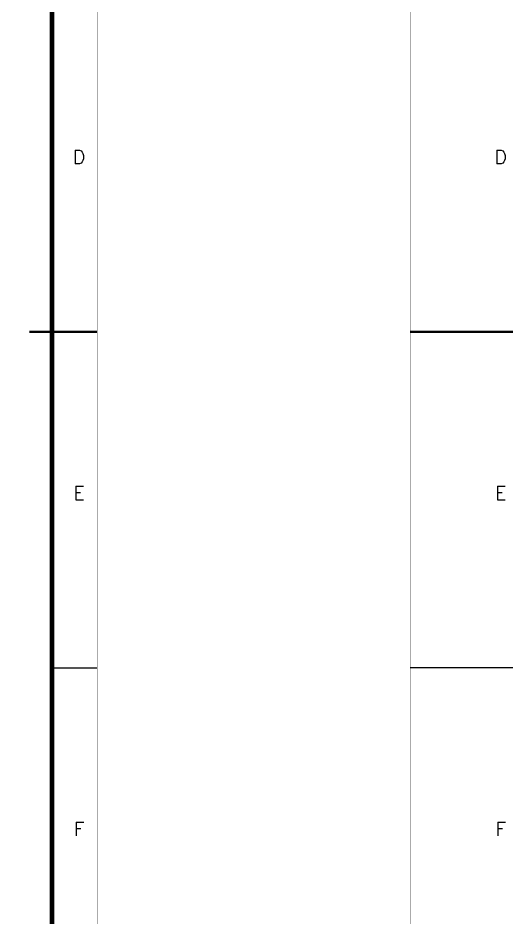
# Model space of a CAD drawing. Header units: millimetres. Extents: x 172649 to 472543, y 238332 to 449264.
# Drawn here: x 285754 to 296555, y 297664 to 317555 of the extents above; entities that cross this region are included whole.
import ezdxf
from ezdxf.enums import TextEntityAlignment as Align

# ---------------------------------------------------------------- set-up
doc = ezdxf.new("R2010")
doc.units = ezdxf.units.MM
doc.header["$LTSCALE"] = 1000
doc.styles.get("Standard").update_dxf_attribs({"font": 'txt', "bigfont": 'gbcbig.shx'})

# ---------------------------------------------------------------- blocks, each defined once
blk = doc.blocks.new('GEDI_WK_A1')
at = {"color": 3}
for p, q in [((25, 297), (0, 297)), ((831, 297), (841, 297)), ((25, 222.75), (0, 222.75)), ((831, 222.75), (841, 222.75))]:
    blk.add_line(p, q, dxfattribs=at)
for points, const_width in [([(0, 0), (841, 0), (841, 594), (0, 594)], 0.1), ([(25, 10), (831, 10), (831, 584), (25, 584)], 1)]:
    blk.add_lwpolyline(points, close=True, dxfattribs=dict(at, const_width=const_width))
at = {"color": 3, "const_width": 0.5}
for points in [[(30, 297), (0, 297)], [(826, 297), (841, 297)]]:
    blk.add_lwpolyline(points, dxfattribs=at)
at = {"color": 3}
for s, p in [('D', (20, 334.12)), ('D', (837, 334.12)), ('E', (20, 259.88)), ('E', (837, 259.88)), ('F', (20, 185.62)), ('F', (837, 185.62))]:
    blk.add_text(s, height=3, dxfattribs=at).set_placement(p, align=Align.CENTER)

msp = doc.modelspace()

# ---------------------------------------------------------------- block references
at = {"xscale": 100, "yscale": 100, "zscale": 100}
for p in [(203403, 280919.4), (294417.3, 280919.4)]:
    msp.add_blockref('GEDI_WK_A1', p, dxfattribs=at)

doc.saveas('drawing.dxf')
